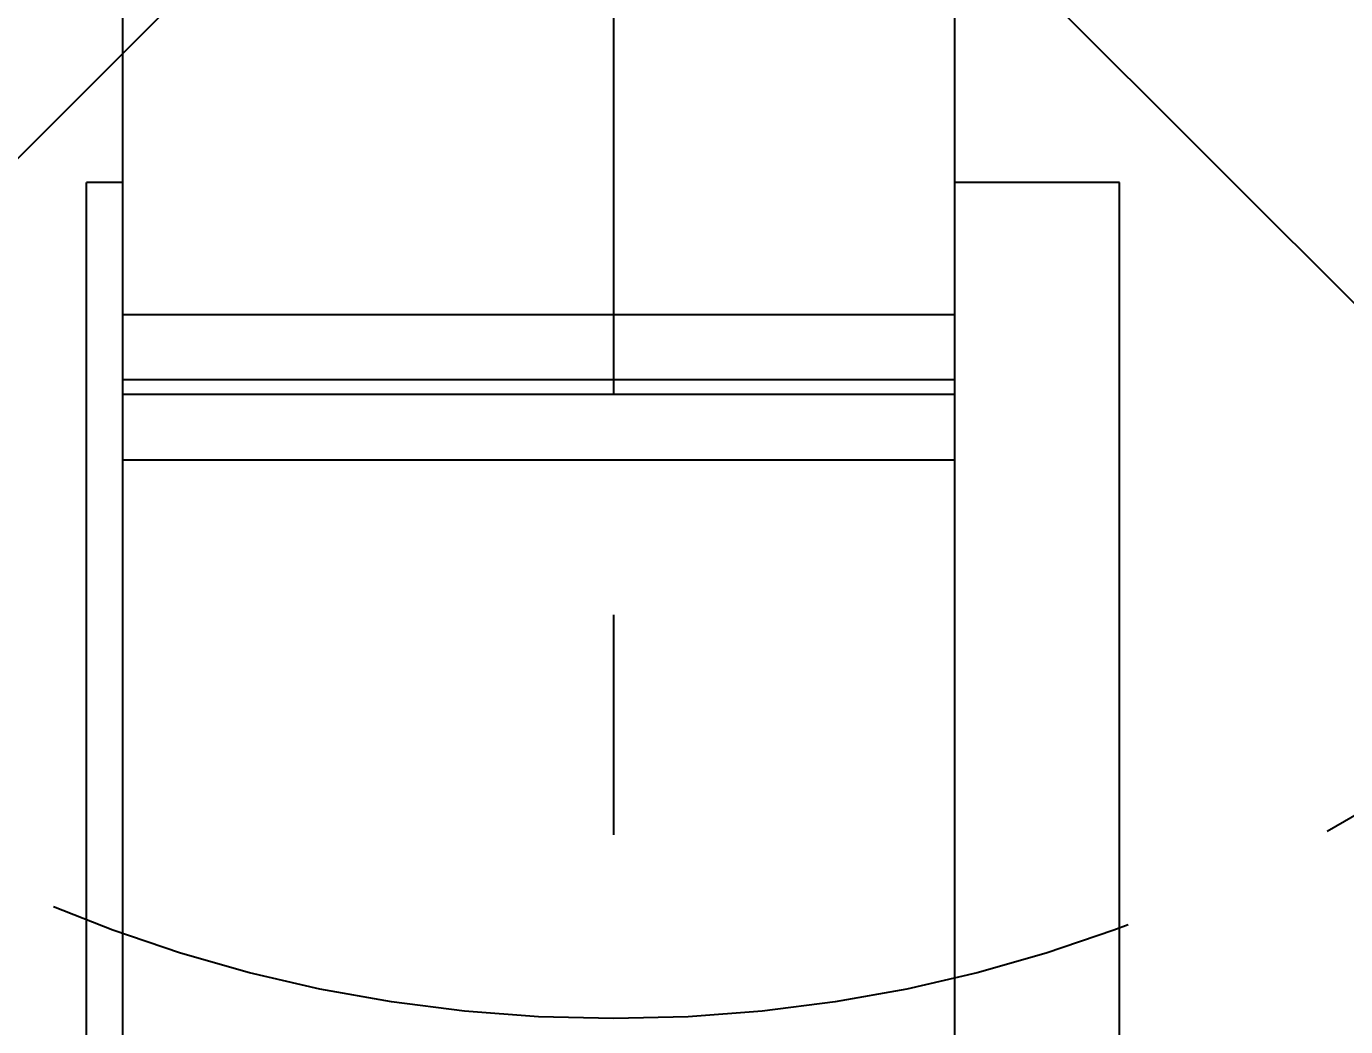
# Model space of a CAD drawing. Header units: millimetres. Extents: x 104 to 312, y 235 to 317.
# Drawn here: x 266.4 to 285.42, y 249.98 to 264.4 of the extents above; entities that cross this region are included whole.
import ezdxf

# ---------------------------------------------------------------- set-up
doc = ezdxf.new("R2010")
doc.units = ezdxf.units.MM
doc.header["$LTSCALE"] = 0.5
doc.header["$PDMODE"] = 3
doc.header["$PDSIZE"] = 0.3125
doc.linetypes.add('CENTER', pattern=[50.8, 31.75, -6.35, 6.35, -6.35])
doc.layers.get('0').update_dxf_attribs({"linetype": 'CONTINUOUS'})
doc.layers.get('Defpoints').update_dxf_attribs({"linetype": 'CONTINUOUS'})
doc.layers.add('dim', color=6, linetype='CONTINUOUS', lineweight=9)
doc.styles.add('Verdana', font='verdana.ttf', dxfattribs={"height": 2})
doc.dimstyles.new('aaaaaaaa 3.0', dxfattribs={"dimtxt": 2, "dimasz": 1.5, "dimexe": 1.25, "dimexo": 0.625, "dimtad": 1, "dimzin": 9, "dimdsep": 46, "dimtxsty": 'Verdana', "dimcen": 0, "dimadec": 1, "dimazin": 2, "dimtfac": 1, "dimtofl": 0, "dimtmove": 0, "dimatfit": 3, "dimfxl": 1, "dimlwd": 25, "dimlwe": 25, "dimarcsym": 0})

# ---------------------------------------------------------------- blocks, each defined once
blk = doc.blocks.new('*D32')
at = {"layer": 'Defpoints', "color": 0}
for p in [(260.013, 256.242), (289.711, 256.242), (289.711, 236.625)]:
    blk.add_point(p, dxfattribs=at)
at = {"layer": 'dim', "color": 0, "lineweight": 25}
for p, q in [((260.013, 255.617), (260.013, 235.375)), ((289.711, 255.617), (289.711, 235.375)), ((261.513, 236.625), (288.211, 236.625))]:
    blk.add_line(p, q, dxfattribs=at)
at = {"layer": 'dim', "color": 0}
for points in [[(261.513, 236.875), (261.513, 236.375), (260.013, 236.625)], [(288.211, 236.375), (288.211, 236.875), (289.711, 236.625)]]:
    blk.add_solid(points, dxfattribs=at)
at = {"layer": 'dim', "color": 0, "insert": (274.862, 238.29), "char_height": 2, "attachment_point": 5, "style": 'Verdana'}
blk.add_mtext('29.7', dxfattribs=at)

msp = doc.modelspace()

# ---------------------------------------------------------------- linework, layer by layer
at = {"color": 1, "linetype": 'CENTER'}
for p, q in [((274.862, 300.368), (274.862, 241.815)), ((274.862, 271.092), (255.447, 251.677)), ((274.862, 271.092), (294.277, 251.677))]:
    msp.add_line(p, q, dxfattribs=at)
at = {"linetype": 'Continuous'}
for p, q in [((267.785, 244.652), (267.785, 267.152)), ((279.785, 249.452), (279.785, 267.152)), ((267.262, 247.675), (267.262, 262.152)), ((267.785, 262.152), (267.262, 262.152)), ((282.162, 262.152), (279.785, 262.152)), ((282.162, 247.664), (282.162, 262.152)), ((279.785, 260.244), (267.785, 260.244)), ((279.785, 259.305), (267.785, 259.305)), ((279.785, 259.092), (267.785, 259.092)), ((267.785, 258.152), (279.785, 258.152))]:
    msp.add_line(p, q, dxfattribs=at)
msp.add_circle((274.862, 271.152), 27.5, dxfattribs=at)
at = {"color": 1, "linetype": 'CENTER'}
msp.add_circle((274.862, 271.092), 21, dxfattribs=at)
at = {"linetype": 'Continuous'}
msp.add_arc((274.862, 271.152), 24.842, 307.5056, 229.1866, dxfattribs=at)
msp.add_open_spline([(283.666, 246.8), (283.95, 246.966), (284.562, 247.339), (285.561, 247.973), (286.737, 248.77), (288.117, 249.805), (289.384, 250.884), (290.512, 251.942), (291.878, 253.313), (293.276, 254.905), (294.575, 256.685), (295.425, 258.036), (296.112, 259.299), (296.813, 260.762), (297.459, 262.353), (298.017, 264.034), (298.398, 265.505), (298.659, 266.902), (298.805, 268.307), (298.874, 269.726), (298.894, 270.675), (298.904, 271.153)], degree=3, knots=[0, 0, 0, 0, 0.03267, 0.071316, 0.117663, 0.173887, 0.242739, 0.283001, 0.327643, 0.435213, 0.493226, 0.546517, 0.593837, 0.636098, 0.70779, 0.764456, 0.812066, 0.858784, 0.905644, 0.952441, 1, 1, 1, 1], dxfattribs=at)

# ---------------------------------------------------------------- dimensions: what is measured, and where the dimension line sits
at = {"layer": 'dim'}
dim = msp.add_linear_dim(base=(289.711, 236.625), p1=(260.013, 256.242), p2=(289.711, 256.242), dimstyle='aaaaaaaa 3.0', dxfattribs=at)
dim.commit()
dim.dimension.update_dxf_attribs({"geometry": '*D32', "text_midpoint": (274.862, 238.29)})

doc.saveas('drawing.dxf')
